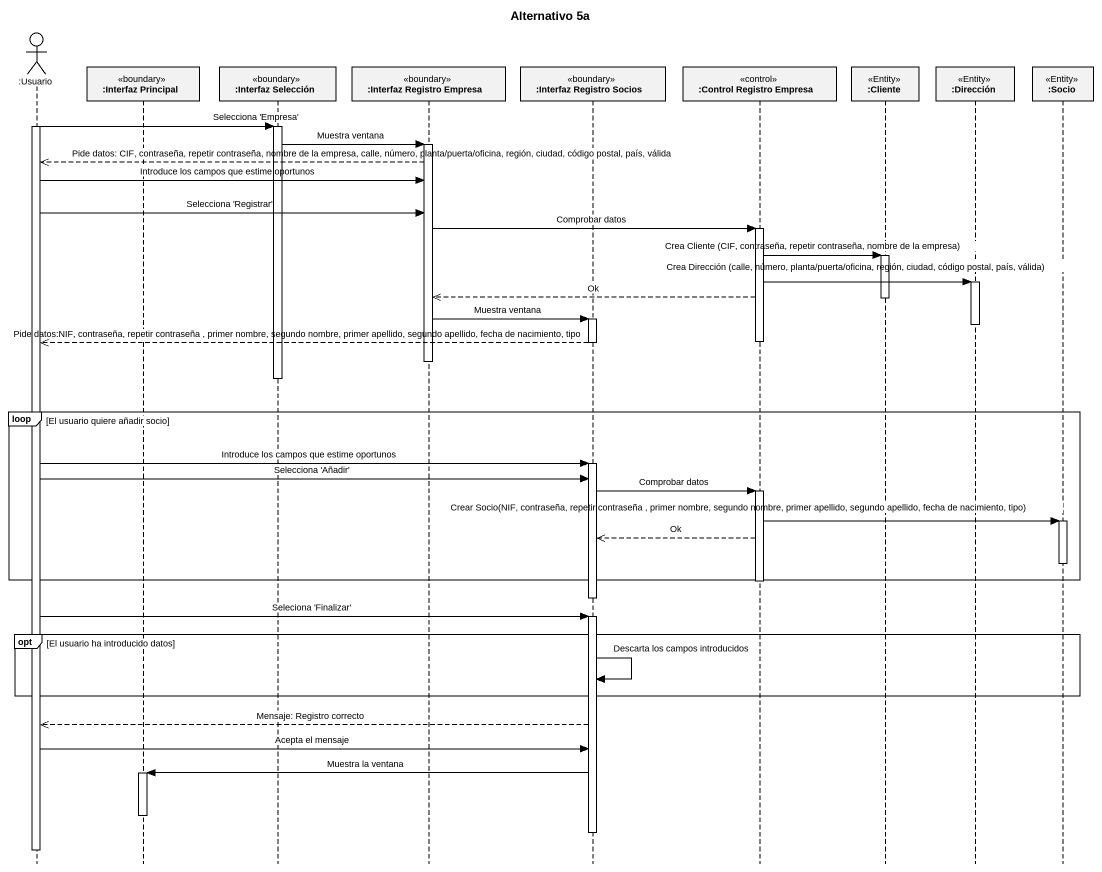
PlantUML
@startuml
title Alternativo 5a
hide footbox
actor ":Usuario" as Usuario
participant ":Interfaz Principal" as Interfaz_Principal <<boundary>>
participant ":Interfaz Selección" as Interfaz_Selección <<boundary>>
participant ":Interfaz Registro Empresa" as Interfaz_Registro_Empresa <<boundary>>
participant ":Interfaz Registro Socios" as Interfaz_Registro_Socios <<boundary>>
participant ":Control Registro Empresa" as Control_Registro_Empresa <<control>>
participant ":Cliente" as Cliente <<Entity>>
participant ":Dirección" as Dirección <<Entity>>
participant ":Socio" as Socio <<Entity>>

activate Usuario
Usuario -> Interfaz_Selección : Selecciona 'Empresa'
activate Interfaz_Selección
Interfaz_Selección -> Interfaz_Registro_Empresa : Muestra ventana
activate Interfaz_Registro_Empresa
Interfaz_Registro_Empresa -->> Usuario : Pide datos: CIF, contraseña, repetir contraseña, nombre de la empresa, calle, número, planta/puerta/oficina, región, ciudad, código postal, país, válida
Usuario -> Interfaz_Registro_Empresa : Introduce los campos que estime oportunos
Usuario -> Interfaz_Registro_Empresa : Selecciona 'Registrar'
Interfaz_Registro_Empresa -> Control_Registro_Empresa : Comprobar datos
activate Control_Registro_Empresa
Control_Registro_Empresa -> Cliente : Crea Cliente (CIF, contraseña, repetir contraseña, nombre de la empresa)
activate Cliente
Control_Registro_Empresa -> Dirección : Crea Dirección (calle, número, planta/puerta/oficina, región, ciudad, código postal, país, válida)
activate Dirección
Control_Registro_Empresa -->> Interfaz_Registro_Empresa : Ok
deactivate Cliente
Interfaz_Registro_Empresa -> Interfaz_Registro_Socios : Muestra ventana
activate Interfaz_Registro_Socios
deactivate Dirección
deactivate Control_Registro_Empresa
Interfaz_Registro_Socios -->> Usuario : Pide datos:NIF, contraseña, repetir contraseña , primer nombre, segundo nombre, primer apellido, segundo apellido, fecha de nacimiento, tipo
deactivate Interfaz_Registro_Socios
deactivate Interfaz_Registro_Empresa
deactivate Interfaz_Selección
loop El usuario quiere añadir socio
  Usuario -> Interfaz_Registro_Socios : Introduce los campos que estime oportunos
  activate Interfaz_Registro_Socios
  Usuario -> Interfaz_Registro_Socios : Selecciona 'Añadir'
  Interfaz_Registro_Socios -> Control_Registro_Empresa : Comprobar datos
  activate Control_Registro_Empresa
  Control_Registro_Empresa -> Socio : Crear Socio(NIF, contraseña, repetir contraseña , primer nombre, segundo nombre, primer apellido, segundo apellido, fecha de nacimiento, tipo)
  activate Socio
  Control_Registro_Empresa -->> Interfaz_Registro_Socios : Ok
  deactivate Socio
end
deactivate Control_Registro_Empresa
deactivate Interfaz_Registro_Socios
Usuario -> Interfaz_Registro_Socios : Seleciona 'Finalizar'
activate Interfaz_Registro_Socios
opt El usuario ha introducido datos
  Interfaz_Registro_Socios -> Interfaz_Registro_Socios : Descarta los campos introducidos
end
Interfaz_Registro_Socios -->> Usuario : Mensaje: Registro correcto
Usuario -> Interfaz_Registro_Socios : Acepta el mensaje
Interfaz_Registro_Socios -> Interfaz_Principal : Muestra la ventana
activate Interfaz_Principal
deactivate Interfaz_Principal
deactivate Interfaz_Registro_Socios
deactivate Usuario
@enduml
